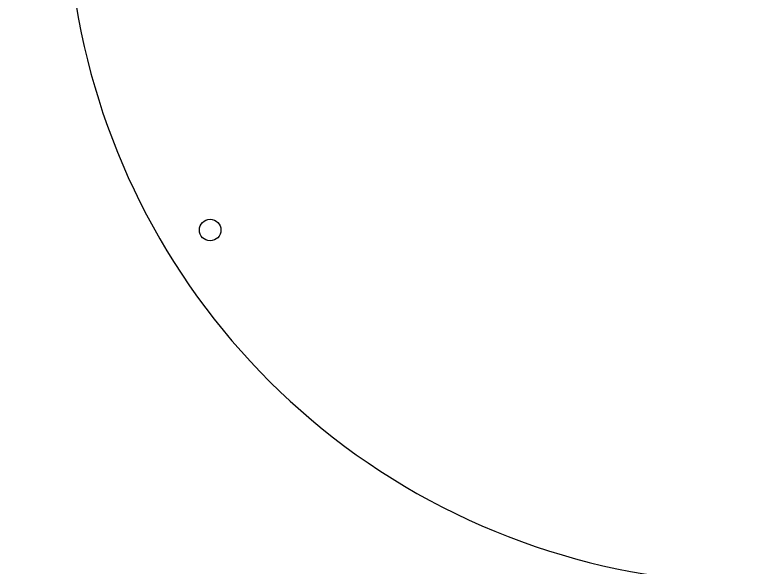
# Model space of a CAD drawing. Extents: x -4 to 403, y -6 to 597.
# Drawn here: x -3.9 to 95.2, y 402.3 to 476.8 of the extents above; entities that cross this region are included whole.
import ezdxf

# ---------------------------------------------------------------- set-up
doc = ezdxf.new("R2010")
doc.units = 0
doc.layers.get('0').update_dxf_attribs({"linetype": 'CONTINUOUS'})

msp = doc.modelspace()

# ---------------------------------------------------------------- linework, layer by layer
at = {"color": 1}
msp.add_line((23.883712, 447.741749), (23.883712, 447.741749), dxfattribs=at)
for points in [[(5.533583, 514.070437), (-3.88905, 473.256521), (15.135912, 431.180004), (52.003148, 411.296125)], [(20.983712, 447.741749), (20.983712, 448.54256), (21.632899, 449.191748), (22.433712, 449.191748)], [(22.433712, 449.191748), (23.234525, 449.191748), (23.883712, 448.54256), (23.883712, 447.741749)], [(22.433712, 446.291748), (21.632899, 446.291748), (20.983712, 446.940935), (20.983712, 447.741749)], [(23.883712, 447.741749), (23.883712, 446.940935), (23.234525, 446.291748), (22.433712, 446.291748)], [(52.003148, 411.296125), (88.870384, 391.412246), (134.48078, 398.628496), (163.409162, 428.922232)]]:
    msp.add_open_spline(points, degree=3, dxfattribs=at)

doc.saveas('drawing.dxf')
